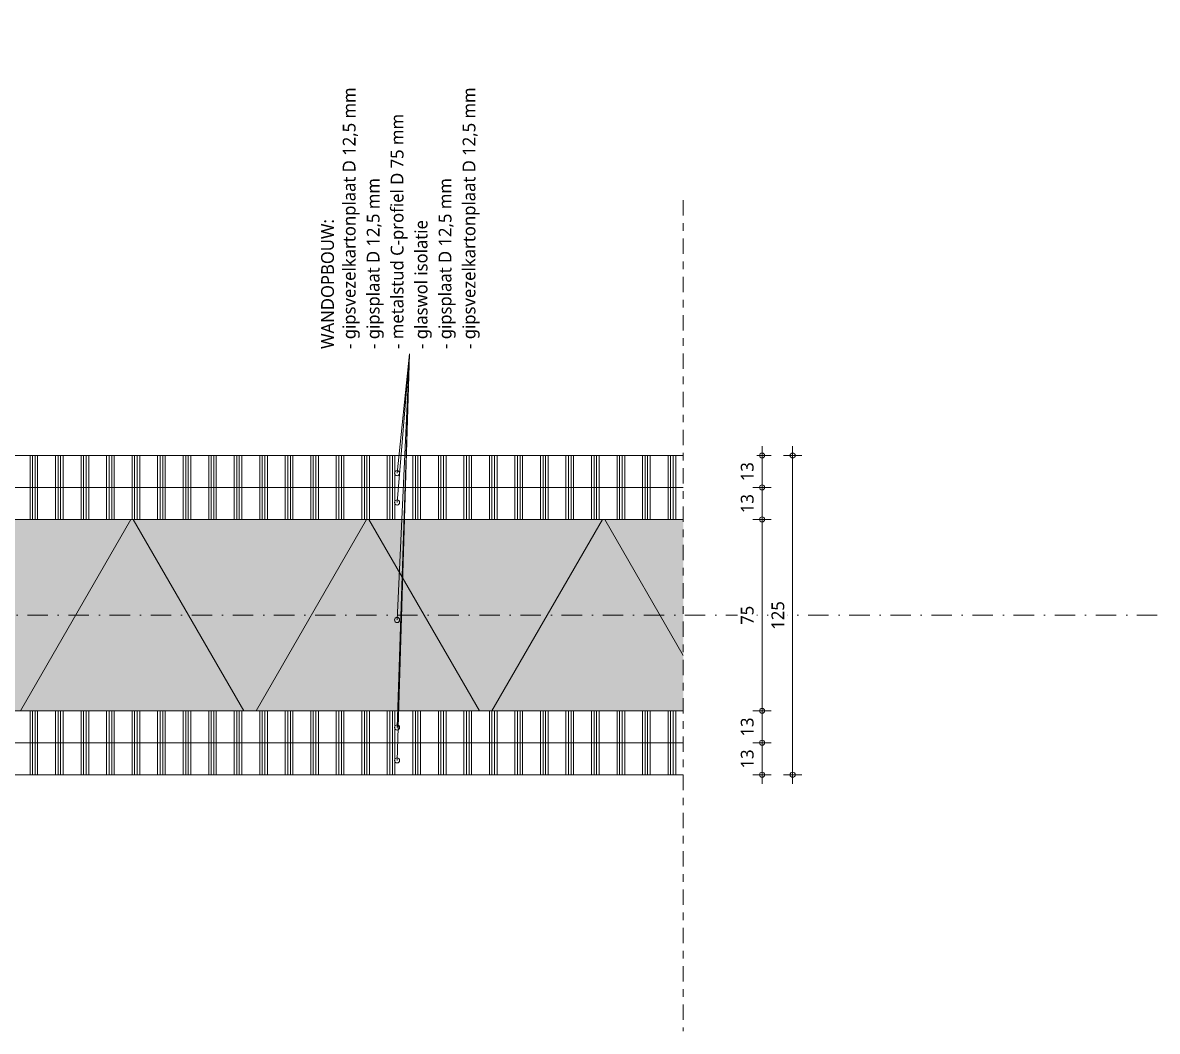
# Model space of a CAD drawing. Header units: millimetres. Extents: x 32900 to 38291, y -18988 to 4133.
# Drawn here: x 33351.1 to 33795.7, y -2041.2 to -1646.2 of the extents above; entities that cross this region are included whole.
import ezdxf

# ---------------------------------------------------------------- set-up
doc = ezdxf.new("R2010")
doc.units = ezdxf.units.MM
doc.linetypes.add('MV_center', pattern=[15, 6, -3, 3, -3])
doc.linetypes.add('MV_stramien', pattern=[16, 8, -4, 0, -4])
for name, color, linetype, lineweight in [('A-ANNO-DIMS', 211, 'Continuous', 13), ('A-ANNO-DIMS-2', 211, 'Continuous', 13), ('A-ANNO-NOTE', 131, 'Continuous', 18), ('A-DETL', 90, 'Continuous', 13), ('A-DETL-GENF', 92, 'Continuous', 18), ('A-DETL-THIN', 151, 'Continuous', 18)]:
    doc.layers.add(name, color=color, linetype=linetype, lineweight=lineweight)
doc.styles.add('Segoe UI', font='segoeui.ttf', dxfattribs={"height": 5})
doc.styles.add('Segoe UI_B', font='segoeui.ttf', dxfattribs={"height": 5})
doc.dimstyles.new('2_5_mm', dxfattribs={"dimscale": 304.8, "dimtxt": 5.23682, "dimasz": 0.006562, "dimexe": 0.011811, "dimexo": 0.0625, "dimgap": 0.005906, "dimtad": 1, "dimdec": 0, "dimzin": 0, "dimdsep": 46, "dimtxsty": 'Segoe UI', "dimblk1": 'DOTBLANK', "dimblk2": 'DOTBLANK', "dimsah": 1, "dimcen": 0.09, "dimdle": 0.011811, "dimazin": 0, "dimtfac": 1, "dimtdec": 4, "dimtix": 1, "dimtmove": 0, "dimatfit": 3, "dimfxl": 0.011811, "dimfxlon": 1, "dimtvp": 1, "dimtfill": 1, "dimtolj": 1, "dimtzin": 0, "dimarcsym": 2})
pattern_1 = [(90, (4, 0), (-10, 6e-16), []), (90, (5, 0), (-10, 6e-16), []), (90, (6, 0), (-10, 6e-16), []), (90, (7, 0), (-10, 6e-16), [])]

# ---------------------------------------------------------------- blocks, each defined once
blk = doc.blocks.new('42 isolatie - Type 1-3788374-Details ziekenhuis Utiliteitsgebouw')
at = {"layer": 'A-DETL-GENF'}
h = blk.add_hatch(color=256, dxfattribs=at)
h.paths.add_polyline_path([(38.28, -75.8), (499.65, -75.8), (499.65, -0.8), (38.28, -0.8), (38.28, -6.4), (37.48, -6.4), (37.48, -1.6), (1.08, -1.6), (1.08, -6.07), (4.08, -9.07), (4.08, -67.53), (1.08, -70.53), (1.08, -75), (37.48, -75), (37.48, -70.2), (38.28, -70.2), (38.28, -75)])
h.paths.add_polyline_path([(0.28, -70.2), (3.28, -67.2), (3.28, -62.78), (0.28, -62.78), (0.28, -67.2)])
h.paths.add_polyline_path([(3.28, -52.36), (3.28, -24.24), (0.28, -24.24), (0.28, -52.36), (1.08, -52.36)])
h.paths.add_polyline_path([(3.28, -13.82), (3.28, -9.4), (0.28, -6.4), (0.28, -13.82), (1.08, -13.82)])
at = {"layer": 'A-DETL-GENF', "lineweight": 13}
h = blk.add_hatch(dxfattribs=at)
h.set_pattern_fill('FP_3', color=256, style=0, pattern_type=2)
h.set_pattern_definition([(300, (0, 0), (-69.282, -40), []), (240, (0, 0), (-69.282, 40), [])])
h.paths.add_polyline_path([(38.28, -75.8), (499.65, -75.8), (499.65, -0.8), (38.28, -0.8), (38.28, -6.4), (37.48, -6.4), (37.48, -1.6), (1.08, -1.6), (1.08, -6.07), (4.08, -9.07), (4.08, -67.53), (1.08, -70.53), (1.08, -75), (37.48, -75), (37.48, -70.2), (38.28, -70.2), (38.28, -75)])
h.paths.add_polyline_path([(0.28, -70.2), (3.28, -67.2), (3.28, -62.78), (0.28, -62.78), (0.28, -67.2)])
h.paths.add_polyline_path([(3.28, -52.36), (3.28, -24.24), (0.28, -24.24), (0.28, -52.36), (1.08, -52.36)])
h.paths.add_polyline_path([(3.28, -13.82), (3.28, -9.4), (0.28, -6.4), (0.28, -13.82), (1.08, -13.82)])
at = {"layer": 'A-DETL-GENF'}
for p, q in [((499.65, -0.8), (38.28, -0.8)), ((0.28, -6.4), (0.28, -13.82)), ((0.28, -6.4), (0.28, -13.82)), ((0.28, -24.24), (0.28, -52.36)), ((0.28, -24.24), (0.28, -52.36)), ((0.28, -62.78), (0.28, -70.2)), ((0.28, -62.78), (0.28, -70.2)), ((38.28, -75.8), (499.65, -75.8))]:
    blk.add_line(p, q, dxfattribs=at)
blk = doc.blocks.new('NLRS_00_DI_maskeer - Type 1-4234889-Details ziekenhuis Utiliteitsgebouw')
at = {"layer": 'A-DETL-GENF', "linetype": 'MV_center'}
blk.add_line((225.5, 0), (-100, 0), dxfattribs=at)
blk = doc.blocks.new('DIMBLOCK168-Details ziekenhuis Utiliteitsgebouw')
at = {"layer": 'A-ANNO-DIMS-2'}
for p, q in [((33640.82, -1928.22), (33637.22, -1928.22)), ((33640.82, -1944.32), (33640.82, -1928.22)), ((33640.82, -1928.22), (33644.42, -1928.22)), ((33640.82, -1940.72), (33637.22, -1940.72)), ((33640.82, -1940.72), (33644.42, -1940.72))]:
    blk.add_line(p, q, dxfattribs=at)
for centre in [(33640.82, -1928.22), (33640.82, -1940.72)]:
    blk.add_circle(centre, 1, dxfattribs=at)
at = {"layer": 'A-ANNO-DIMS-2', "color": 0, "insert": (33632.5, -1938.28), "char_height": 5, "width": 9.1406, "attachment_point": 1, "rotation": 90, "line_spacing_factor": 1.142579, "style": 'Segoe UI', "bg_fill": 3, "box_fill_scale": 1.25, "bg_fill_color": 9, "bg_fill_true_color": 13158600, "bg_fill_transparency": 0}
blk.add_mtext('13', dxfattribs=at)
blk = doc.blocks.new('_DotBlank')
at = {"color": 0, "linetype": 'ByBlock', "lineweight": -2}
blk.add_line((-0.5, 0), (-1, 0), dxfattribs=at)
blk.add_circle((0, 0), 0.5, dxfattribs=at)
blk = doc.blocks.new('DIMBLOCK169-Details ziekenhuis Utiliteitsgebouw')
at = {"layer": 'A-ANNO-DIMS-2'}
for p, q in [((33640.82, -1915.72), (33637.22, -1915.72)), ((33640.82, -1928.22), (33640.82, -1915.72)), ((33640.82, -1915.72), (33644.42, -1915.72)), ((33640.82, -1928.22), (33637.22, -1928.22)), ((33640.82, -1928.22), (33644.42, -1928.22))]:
    blk.add_line(p, q, dxfattribs=at)
for centre in [(33640.82, -1915.72), (33640.82, -1928.22)]:
    blk.add_circle(centre, 1, dxfattribs=at)
at = {"layer": 'A-ANNO-DIMS-2', "color": 0, "insert": (33632.5, -1925.78), "char_height": 5, "width": 9.1406, "attachment_point": 1, "rotation": 90, "line_spacing_factor": 1.142579, "style": 'Segoe UI', "bg_fill": 3, "box_fill_scale": 1.25, "bg_fill_color": 9, "bg_fill_true_color": 13158600, "bg_fill_transparency": 0}
blk.add_mtext('13', dxfattribs=at)
blk = doc.blocks.new('DIMBLOCK170-Details ziekenhuis Utiliteitsgebouw')
at = {"layer": 'A-ANNO-DIMS-2'}
for p, q in [((33640.82, -1840.72), (33637.22, -1840.72)), ((33640.82, -1915.72), (33640.82, -1840.72)), ((33640.82, -1840.72), (33644.42, -1840.72)), ((33640.82, -1915.72), (33637.22, -1915.72)), ((33640.82, -1915.72), (33644.42, -1915.72))]:
    blk.add_line(p, q, dxfattribs=at)
for centre in [(33640.82, -1840.72), (33640.82, -1915.72)]:
    blk.add_circle(centre, 1, dxfattribs=at)
at = {"layer": 'A-ANNO-DIMS-2', "color": 0, "insert": (33632.5, -1882.03), "char_height": 5, "width": 9.1406, "attachment_point": 1, "rotation": 90, "line_spacing_factor": 1.142579, "style": 'Segoe UI', "bg_fill": 3, "box_fill_scale": 1.25, "bg_fill_color": 9, "bg_fill_true_color": 13158600, "bg_fill_transparency": 0}
blk.add_mtext('75', dxfattribs=at)
blk = doc.blocks.new('DIMBLOCK171-Details ziekenhuis Utiliteitsgebouw')
at = {"layer": 'A-ANNO-DIMS-2'}
for p, q in [((33640.82, -1828.22), (33637.22, -1828.22)), ((33640.82, -1840.72), (33640.82, -1828.22)), ((33640.82, -1828.22), (33644.42, -1828.22)), ((33640.82, -1840.72), (33637.22, -1840.72)), ((33640.82, -1840.72), (33644.42, -1840.72))]:
    blk.add_line(p, q, dxfattribs=at)
for centre in [(33640.82, -1828.22), (33640.82, -1840.72)]:
    blk.add_circle(centre, 1, dxfattribs=at)
at = {"layer": 'A-ANNO-DIMS-2', "color": 0, "insert": (33632.5, -1838.28), "char_height": 5, "width": 9.1406, "attachment_point": 1, "rotation": 90, "line_spacing_factor": 1.142579, "style": 'Segoe UI', "bg_fill": 3, "box_fill_scale": 1.25, "bg_fill_color": 9, "bg_fill_true_color": 13158600, "bg_fill_transparency": 0}
blk.add_mtext('13', dxfattribs=at)
blk = doc.blocks.new('DIMBLOCK172-Details ziekenhuis Utiliteitsgebouw')
at = {"layer": 'A-ANNO-DIMS-2'}
for p, q in [((33640.82, -1828.22), (33640.82, -1812.12)), ((33640.82, -1815.72), (33637.22, -1815.72)), ((33640.82, -1815.72), (33644.42, -1815.72)), ((33640.82, -1828.22), (33637.22, -1828.22)), ((33640.82, -1828.22), (33644.42, -1828.22))]:
    blk.add_line(p, q, dxfattribs=at)
for centre in [(33640.82, -1815.72), (33640.82, -1828.22)]:
    blk.add_circle(centre, 1, dxfattribs=at)
at = {"layer": 'A-ANNO-DIMS-2', "color": 0, "insert": (33632.5, -1825.78), "char_height": 5, "width": 9.1406, "attachment_point": 1, "rotation": 90, "line_spacing_factor": 1.142579, "style": 'Segoe UI', "bg_fill": 3, "box_fill_scale": 1.25, "bg_fill_color": 9, "bg_fill_true_color": 13158600, "bg_fill_transparency": 0}
blk.add_mtext('13', dxfattribs=at)
blk = doc.blocks.new('DIMBLOCK173-Details ziekenhuis Utiliteitsgebouw')
at = {"layer": 'A-ANNO-DIMS-2'}
for p, q in [((33652.82, -1812.12), (33652.82, -1944.32)), ((33652.82, -1815.72), (33649.22, -1815.72)), ((33652.82, -1815.72), (33656.42, -1815.72)), ((33652.82, -1940.72), (33649.22, -1940.72)), ((33652.82, -1940.72), (33656.42, -1940.72))]:
    blk.add_line(p, q, dxfattribs=at)
for centre in [(33652.82, -1815.72), (33652.82, -1940.72)]:
    blk.add_circle(centre, 1, dxfattribs=at)
at = {"layer": 'A-ANNO-DIMS-2', "color": 0, "insert": (33644.5, -1883.94), "char_height": 5, "width": 13.7109, "attachment_point": 1, "rotation": 90, "line_spacing_factor": 1.142579, "style": 'Segoe UI', "bg_fill": 3, "box_fill_scale": 1.25, "bg_fill_color": 9, "bg_fill_true_color": 13158600, "bg_fill_transparency": 0}
blk.add_mtext('125', dxfattribs=at)

msp = doc.modelspace()

# ---------------------------------------------------------------- hatches: boundary and pattern name
at = {"layer": 'A-DETL-GENF', "lineweight": 13}
h = msp.add_hatch(dxfattribs=at)
h.set_pattern_fill('FP_2', color=254, style=0, pattern_type=2)
h.set_pattern_definition(pattern_1)
h.paths.add_polyline_path([(33115.59, -1828.22), (33609.97, -1828.22), (33609.97, -1815.72), (33110.59, -1815.72), (33110.59, -1828.22)])
h = msp.add_hatch(dxfattribs=at)
h.set_pattern_fill('FP_2', color=254, style=0, pattern_type=2)
h.set_pattern_definition(pattern_1)
h.paths.add_polyline_path([(33147.79, -1840.72), (33609.97, -1840.72), (33609.97, -1828.22), (33115.59, -1828.22), (33115.59, -1840.72)])
h = msp.add_hatch(dxfattribs=at)
h.set_pattern_fill('FP_2', color=254, style=0, pattern_type=2)
h.set_pattern_definition(pattern_1)
h.paths.add_polyline_path([(33609.97, -1928.22), (33609.97, -1915.72), (33115.59, -1915.72), (33115.59, -1928.22), (33148.59, -1928.22)])
h = msp.add_hatch(dxfattribs=at)
h.set_pattern_fill('FP_2', color=254, style=0, pattern_type=2)
h.set_pattern_definition(pattern_1)
h.paths.add_polyline_path([(33609.97, -1940.72), (33609.97, -1928.22), (33110.59, -1928.22), (33110.59, -1940.72), (33115.59, -1940.72)])

# ---------------------------------------------------------------- linework, layer by layer
at = {"layer": 'A-ANNO-NOTE'}
for p in [(33497.81, -1880.13), (33497.81, -1922.22), (33497.81, -1935.11), (33497.81, -1834.1), (33497.81, -1822.62)]:
    msp.add_line(p, (33502.65, -1775.87), dxfattribs=at)
for centre in [(33497.81, -1822.62), (33497.81, -1834.1), (33497.81, -1880.13), (33497.81, -1922.22), (33497.81, -1935.11)]:
    msp.add_circle(centre, 1, dxfattribs=at)
at = {"layer": 'A-DETL', "linetype": 'MV_stramien', "lineweight": 18}
msp.add_line((33795.69, -1878.22), (32955.69, -1878.22), dxfattribs=at)
at = {"layer": 'A-DETL-THIN'}
for p, q in [((33609.97, -1815.72), (33110.59, -1815.72)), ((33115.59, -1828.22), (33609.97, -1828.22)), ((33148.59, -1840.72), (33609.97, -1840.72)), ((33609.97, -1915.72), (33148.59, -1915.72)), ((33609.97, -1928.22), (33115.59, -1928.22)), ((33110.59, -1940.72), (33609.97, -1940.72))]:
    msp.add_line(p, q, dxfattribs=at)

# ---------------------------------------------------------------- block references
at = {"layer": 'A-DETL-GENF', "linetype": 'MV_center', "rotation": 90}
msp.add_blockref('NLRS_00_DI_maskeer - Type 1-4234889-Details ziekenhuis Utiliteitsgebouw', (33609.97, -1941.22), dxfattribs=at)
at = {"layer": 'A-DETL-GENF'}
msp.add_blockref('42 isolatie - Type 1-3788374-Details ziekenhuis Utiliteitsgebouw', (33110.31, -1839.92), dxfattribs=at)

# ---------------------------------------------------------------- texts
at = {"layer": 'A-ANNO-NOTE', "lineweight": 13, "insert": (33476.55, -1773.96), "char_height": 5, "width": 126.5063, "attachment_point": 1, "rotation": 90, "style": 'Segoe UI', "bg_fill": 3, "box_fill_scale": 1.25, "bg_fill_color": 9, "bg_fill_true_color": 13158600, "bg_fill_transparency": 0}
msp.add_mtext('- gipsvezelkartonplaat D 12,5 mm', dxfattribs=at)

# ---------------------------------------------------------------- dimensions: what is measured, and where the dimension line sits
at = {"layer": 'A-ANNO-DIMS'}
dim = msp.add_linear_dim(base=(33640.82261846, -1928.22213206), p1=(33637.22261846, -1940.72213206), p2=(33637.22261846, -1928.22213206), angle=90, dimstyle='2_5_mm', override={"dimpost": '<>', "dimfxl": 12.5}, dxfattribs=at)
dim.commit()
dim.dimension.update_dxf_attribs({"geometry": 'DIMBLOCK168-Details ziekenhuis Utiliteitsgebouw', "text_midpoint": (33636.42324607, -1934.47213206)})

# ---------------------------------------------------------------- next in the draw order: texts
at = {"layer": 'A-ANNO-NOTE', "lineweight": 13, "char_height": 5, "attachment_point": 1, "rotation": 90, "bg_fill": 3, "box_fill_scale": 1.25, "bg_fill_color": 9, "bg_fill_true_color": 13158600, "bg_fill_transparency": 0}
for s, insert, width, style in [('- gipsplaat D 12,5 mm', (33485.94, -1773.96), 83.5358, 'Segoe UI'), ('WANDOPBOUW:', (33468.08, -1773.96), 67.8228, 'Segoe UI_B')]:
    msp.add_mtext(s, dxfattribs=dict(at, insert=insert, width=width, style=style))

# ---------------------------------------------------------------- next in the draw order: dimensions: what is measured, and where the dimension line sits
at = {"layer": 'A-ANNO-DIMS'}
dim = msp.add_linear_dim(base=(33640.82261846, -1915.72213206), p1=(33637.22261846, -1928.22213206), p2=(33637.22261846, -1915.72213206), angle=90, dimstyle='2_5_mm', override={"dimpost": '<>', "dimfxl": 12.5}, dxfattribs=at)
dim.commit()
dim.dimension.update_dxf_attribs({"geometry": 'DIMBLOCK169-Details ziekenhuis Utiliteitsgebouw', "text_midpoint": (33636.42324607, -1921.97213206)})

# ---------------------------------------------------------------- next in the draw order: texts
at = {"layer": 'A-ANNO-NOTE', "lineweight": 13, "insert": (33495.33, -1773.96), "char_height": 5, "width": 115.6033, "attachment_point": 1, "rotation": 90, "style": 'Segoe UI', "bg_fill": 3, "box_fill_scale": 1.25, "bg_fill_color": 9, "bg_fill_true_color": 13158600, "bg_fill_transparency": 0}
msp.add_mtext('- metalstud C-profiel D 75 mm', dxfattribs=at)

# ---------------------------------------------------------------- next in the draw order: dimensions: what is measured, and where the dimension line sits
at = {"layer": 'A-ANNO-DIMS'}
dim = msp.add_linear_dim(base=(33640.82, -1840.72), p1=(33637.22, -1915.72), p2=(33637.22, -1840.72), angle=90, dimstyle='2_5_mm', override={"dimpost": '<>', "dimfxl": 75}, dxfattribs=at)
dim.commit()
dim.dimension.update_dxf_attribs({"geometry": 'DIMBLOCK170-Details ziekenhuis Utiliteitsgebouw', "text_midpoint": (33636.48, -1878.22)})

# ---------------------------------------------------------------- next in the draw order: texts
at = {"layer": 'A-ANNO-NOTE', "lineweight": 13, "insert": (33504.73, -1773.96), "char_height": 5, "width": 62.692, "attachment_point": 1, "rotation": 90, "style": 'Segoe UI', "bg_fill": 3, "box_fill_scale": 1.25, "bg_fill_color": 9, "bg_fill_true_color": 13158600, "bg_fill_transparency": 0}
msp.add_mtext('- glaswol isolatie', dxfattribs=at)

# ---------------------------------------------------------------- next in the draw order: dimensions: what is measured, and where the dimension line sits
at = {"layer": 'A-ANNO-DIMS'}
dim = msp.add_linear_dim(base=(33640.82261846, -1828.22213206), p1=(33637.22261846, -1840.72213206), p2=(33637.22261846, -1828.22213206), angle=90, dimstyle='2_5_mm', override={"dimpost": '<>', "dimfxl": 12.5}, dxfattribs=at)
dim.commit()
dim.dimension.update_dxf_attribs({"geometry": 'DIMBLOCK171-Details ziekenhuis Utiliteitsgebouw', "text_midpoint": (33636.42324607, -1834.47213206)})

# ---------------------------------------------------------------- next in the draw order: texts
at = {"layer": 'A-ANNO-NOTE', "lineweight": 13, "insert": (33514.12, -1773.96), "char_height": 5, "width": 83.5358, "attachment_point": 1, "rotation": 90, "style": 'Segoe UI', "bg_fill": 3, "box_fill_scale": 1.25, "bg_fill_color": 9, "bg_fill_true_color": 13158600, "bg_fill_transparency": 0}
msp.add_mtext('- gipsplaat D 12,5 mm', dxfattribs=at)

# ---------------------------------------------------------------- next in the draw order: dimensions: what is measured, and where the dimension line sits
at = {"layer": 'A-ANNO-DIMS'}
dim = msp.add_linear_dim(base=(33640.82261846, -1815.72213206), p1=(33637.22261846, -1828.22213206), p2=(33637.22261846, -1815.72213206), angle=90, dimstyle='2_5_mm', override={"dimpost": '<>', "dimfxl": 12.5}, dxfattribs=at)
dim.commit()
dim.dimension.update_dxf_attribs({"geometry": 'DIMBLOCK172-Details ziekenhuis Utiliteitsgebouw', "text_midpoint": (33636.42324607, -1821.97213206)})

# ---------------------------------------------------------------- next in the draw order: texts
at = {"layer": 'A-ANNO-NOTE', "lineweight": 13, "insert": (33523.51, -1773.96), "char_height": 5, "width": 126.5063, "attachment_point": 1, "rotation": 90, "style": 'Segoe UI', "bg_fill": 3, "box_fill_scale": 1.25, "bg_fill_color": 9, "bg_fill_true_color": 13158600, "bg_fill_transparency": 0}
msp.add_mtext('- gipsvezelkartonplaat D 12,5 mm', dxfattribs=at)

# ---------------------------------------------------------------- next in the draw order: dimensions: what is measured, and where the dimension line sits
at = {"layer": 'A-ANNO-DIMS'}
dim = msp.add_linear_dim(base=(33652.82, -1940.72), p1=(33649.22, -1815.72), p2=(33649.22, -1940.72), angle=90, dimstyle='2_5_mm', override={"dimpost": '<>', "dimfxl": 125}, dxfattribs=at)
dim.commit()
dim.dimension.update_dxf_attribs({"geometry": 'DIMBLOCK173-Details ziekenhuis Utiliteitsgebouw', "text_midpoint": (33648.42, -1878.22)})

doc.saveas('drawing.dxf')
